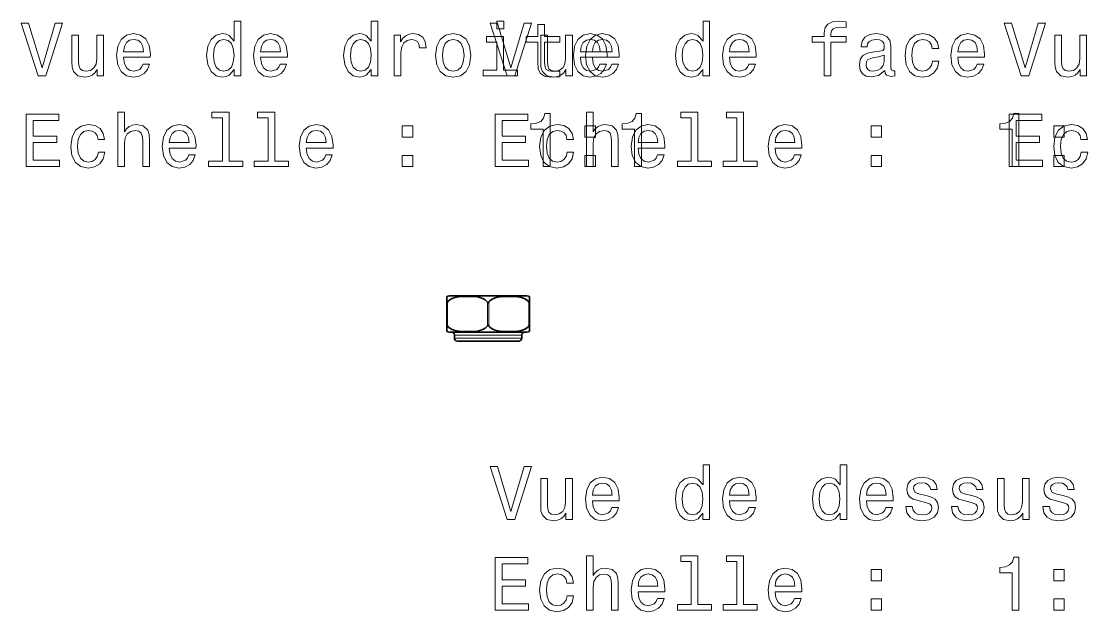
# Model space of a CAD drawing. Extents: x 562 to 708, y 370 to 457.
# Drawn here: x 563.5 to 634.4, y 369.8 to 409.1 of the extents above; entities that cross this region are included whole.
import ezdxf

# ---------------------------------------------------------------- set-up
doc = ezdxf.new("R2010")
doc.units = 0

msp = doc.modelspace()

# ---------------------------------------------------------------- linework, layer by layer
at = {"color": 7, "lineweight": 35, "ltscale": 0.009785}
for p, q in [((591.75, 390.81), (591.75, 390.419)), ((597.25, 390.81), (597.25, 390.419)), ((591.75, 388.462), (591.75, 388.853)), ((597.25, 388.853), (597.25, 388.462))]:
    msp.add_line(p, q, dxfattribs=at)
at = {"color": 7, "lineweight": 35, "ltscale": 0.097885}
for p, q in [((591.925, 390.836), (595.84, 390.836)), ((591.925, 388.436), (595.84, 388.436))]:
    msp.add_line(p, q, dxfattribs=at)
at = {"color": 7, "lineweight": 35, "ltscale": 0.030887}
for p, q in [((595.84, 390.836), (597.075, 390.836)), ((595.84, 388.436), (597.075, 388.436))]:
    msp.add_line(p, q, dxfattribs=at)
at = {"color": 7, "lineweight": 35, "ltscale": 0.039132}
for p, q in [((591.75, 390.419), (591.75, 388.853)), ((597.25, 390.419), (597.25, 388.853))]:
    msp.add_line(p, q, dxfattribs=at)
at = {"color": 7, "lineweight": 13, "ltscale": 0.039132}
for p, q in [((591.8, 390.419), (591.8, 388.853)), ((594.45, 390.419), (594.45, 388.853)), ((594.55, 390.419), (594.55, 388.853)), ((597.2, 390.419), (597.2, 388.853))]:
    msp.add_line(p, q, dxfattribs=at)
at = {"color": 7, "lineweight": 13, "ltscale": 0.02917}
for p, q in [((592.259, 388.236), (593.425, 388.236)), ((592.259, 388.036), (593.425, 388.036))]:
    msp.add_line(p, q, dxfattribs=at)
at = {"color": 7, "lineweight": 35, "ltscale": 0.005}
for p, q in [((592.259, 388.236), (592.259, 388.036)), ((596.741, 388.236), (596.741, 388.036))]:
    msp.add_line(p, q, dxfattribs=at)
at = {"color": 7, "lineweight": 35, "ltscale": 0.026569}
msp.add_line((592.459, 387.836), (593.521, 387.836), dxfattribs=at)
at = {"color": 7, "lineweight": 13, "ltscale": 0.082899}
for p, q in [((593.425, 388.236), (596.741, 388.236)), ((593.425, 388.036), (596.741, 388.036))]:
    msp.add_line(p, q, dxfattribs=at)
at = {"color": 7, "lineweight": 35, "ltscale": 0.075504}
msp.add_line((593.521, 387.836), (596.541, 387.836), dxfattribs=at)
at = {"color": 7, "lineweight": 13}
for points in [[(565.732, 408.988), (564.854, 406.008), (563.951, 408.988), (563.472, 408.988), (564.602, 405.483), (565.106, 405.483), (566.211, 408.988)], [(577.618, 405.902), (577.618, 405.483), (578.062, 405.483), (578.062, 409.104), (577.624, 409.104), (577.624, 407.778), (577.286, 408.161), (577.079, 408.252), (576.842, 408.287), (576.413, 408.187), (576.08, 407.904), (575.863, 407.45), (575.788, 406.84), (575.863, 406.23), (576.08, 405.771), (576.413, 405.483), (576.842, 405.388), (577.079, 405.423), (577.291, 405.514)], [(586.727, 405.902), (586.727, 405.483), (587.17, 405.483), (587.17, 409.104), (586.732, 409.104), (586.732, 407.778), (586.394, 408.161), (586.187, 408.252), (585.95, 408.287), (585.521, 408.187), (585.188, 407.904), (584.971, 407.45), (584.896, 406.84), (584.971, 406.23), (585.188, 405.771), (585.521, 405.483), (585.95, 405.388), (586.187, 405.423), (586.399, 405.514)], [(596.896, 408.988), (596.018, 406.008), (595.115, 408.988), (594.636, 408.988), (595.766, 405.483), (596.27, 405.483), (597.375, 408.988)], [(595.542, 409.104), (595.073, 409.104), (595.073, 408.6), (595.542, 408.6)], [(608.782, 405.902), (608.782, 405.483), (609.226, 405.483), (609.226, 409.104), (608.787, 409.104), (608.787, 407.778), (608.45, 408.161), (608.243, 408.252), (608.006, 408.287), (607.577, 408.187), (607.244, 407.904), (607.027, 407.45), (606.952, 406.84), (607.027, 406.23), (607.244, 405.771), (607.577, 405.483), (608.006, 405.388), (608.243, 405.423), (608.455, 405.514)], [(616.841, 407.723), (616.841, 405.483), (617.285, 405.483), (617.285, 407.723), (618.294, 407.723), (618.294, 408.101), (617.285, 408.101), (617.285, 408.267), (617.321, 408.469), (617.437, 408.605), (617.633, 408.686), (617.916, 408.716), (618.294, 408.696), (618.294, 409.079), (617.815, 409.104), (617.381, 409.059), (617.079, 408.923), (616.897, 408.686), (616.841, 408.348), (616.841, 408.101), (616.03, 408.101), (616.03, 407.723)], [(631.07, 408.988), (630.192, 406.008), (629.29, 408.988), (628.81, 408.988), (629.94, 405.483), (630.444, 405.483), (631.549, 408.988)], [(570.271, 406.709), (572.046, 406.709), (572.051, 406.916), (571.97, 407.496), (571.748, 407.929), (571.395, 408.192), (570.926, 408.287), (570.467, 408.187), (570.114, 407.904), (569.887, 407.445), (569.807, 406.84), (569.882, 406.22), (570.109, 405.766), (570.457, 405.483), (570.911, 405.388), (571.304, 405.453), (571.627, 405.625), (571.864, 405.897), (572, 406.26), (571.562, 406.26), (571.471, 406.058), (571.34, 405.907), (570.966, 405.786), (570.679, 405.841), (570.462, 406.018), (570.321, 406.305), (570.271, 406.694)], [(579.379, 406.709), (581.154, 406.709), (581.159, 406.916), (581.078, 407.496), (580.856, 407.929), (580.503, 408.192), (580.034, 408.287), (579.575, 408.187), (579.222, 407.904), (578.995, 407.445), (578.915, 406.84), (578.99, 406.22), (579.217, 405.766), (579.565, 405.483), (580.019, 405.388), (580.412, 405.453), (580.735, 405.625), (580.972, 405.897), (581.108, 406.26), (580.67, 406.26), (580.579, 406.058), (580.448, 405.907), (580.075, 405.786), (579.787, 405.841), (579.57, 406.018), (579.429, 406.305), (579.379, 406.694)], [(588.265, 405.483), (588.709, 405.483), (588.709, 407.032), (588.754, 407.405), (588.89, 407.672), (589.112, 407.834), (589.41, 407.889), (589.631, 407.854), (589.798, 407.753), (589.899, 407.581), (589.934, 407.349), (590.383, 407.349), (590.322, 407.758), (590.156, 408.05), (589.879, 408.227), (589.5, 408.287), (589.243, 408.247), (589.021, 408.146), (588.825, 407.975), (588.668, 407.743), (588.668, 408.192), (588.265, 408.192)], [(591.003, 406.835), (591.084, 406.22), (591.316, 405.766), (591.684, 405.483), (592.178, 405.388), (592.667, 405.483), (593.036, 405.761), (593.268, 406.215), (593.353, 406.835), (593.268, 407.45), (593.036, 407.909), (592.667, 408.187), (592.178, 408.287), (591.684, 408.187), (591.316, 407.904), (591.084, 407.45)], [(597.801, 407.723), (597.801, 406.366), (597.832, 405.927), (597.973, 405.625), (598.255, 405.448), (598.734, 405.388), (599.259, 405.413), (599.259, 405.796), (598.876, 405.766), (598.528, 405.806), (598.341, 405.932), (598.26, 406.144), (598.245, 406.442), (598.245, 407.723), (599.259, 407.723), (599.259, 408.101), (598.245, 408.101), (598.245, 408.893), (597.801, 408.893), (597.801, 408.101), (597.035, 408.101), (597.035, 407.723)], [(600.631, 406.709), (602.406, 406.709), (602.411, 406.916), (602.33, 407.496), (602.108, 407.929), (601.755, 408.192), (601.286, 408.287), (600.827, 408.187), (600.474, 407.904), (600.247, 407.445), (600.167, 406.84), (600.242, 406.22), (600.469, 405.766), (600.817, 405.483), (601.271, 405.388), (601.665, 405.453), (601.987, 405.625), (602.224, 405.897), (602.361, 406.26), (601.922, 406.26), (601.831, 406.058), (601.7, 405.907), (601.327, 405.786), (601.039, 405.841), (600.822, 406.018), (600.681, 406.305), (600.631, 406.694)], [(601.434, 406.709), (603.21, 406.709), (603.215, 406.916), (603.134, 407.496), (602.912, 407.929), (602.559, 408.192), (602.09, 408.287), (601.631, 408.187), (601.278, 407.904), (601.051, 407.445), (600.97, 406.84), (601.046, 406.22), (601.273, 405.766), (601.621, 405.483), (602.075, 405.388), (602.468, 405.453), (602.791, 405.625), (603.028, 405.897), (603.164, 406.26), (602.726, 406.26), (602.635, 406.058), (602.504, 405.907), (602.13, 405.786), (601.843, 405.841), (601.626, 406.018), (601.485, 406.305), (601.434, 406.694)], [(610.542, 406.709), (612.318, 406.709), (612.323, 406.916), (612.242, 407.496), (612.02, 407.929), (611.667, 408.192), (611.198, 408.287), (610.739, 408.187), (610.386, 407.904), (610.159, 407.445), (610.079, 406.84), (610.154, 406.22), (610.381, 405.766), (610.729, 405.483), (611.183, 405.388), (611.576, 405.453), (611.899, 405.625), (612.136, 405.897), (612.272, 406.26), (611.834, 406.26), (611.743, 406.058), (611.612, 405.907), (611.238, 405.786), (610.951, 405.841), (610.734, 406.018), (610.593, 406.305), (610.542, 406.694)], [(620.871, 405.836), (620.871, 405.821), (620.896, 405.65), (620.972, 405.529), (621.29, 405.433), (621.537, 405.473), (621.537, 405.816), (621.431, 405.801), (621.29, 405.867), (621.264, 406.068), (621.264, 407.47), (621.204, 407.829), (621.027, 408.081), (620.72, 408.232), (620.286, 408.287), (619.862, 408.227), (619.55, 408.055), (619.353, 407.788), (619.287, 407.435), (619.287, 407.405), (619.686, 407.405), (619.721, 407.617), (619.832, 407.768), (620.014, 407.859), (620.271, 407.894), (620.518, 407.869), (620.695, 407.793), (620.8, 407.662), (620.836, 407.481), (620.816, 407.269), (620.735, 407.163), (620.533, 407.112), (620.155, 407.072), (619.721, 406.981), (619.414, 406.82), (619.232, 406.568), (619.177, 406.195), (619.227, 405.862), (619.383, 405.615), (619.635, 405.458), (619.983, 405.403), (620.452, 405.509)], [(624.023, 407.294), (624.462, 407.294), (624.371, 407.697), (624.154, 408.015), (623.816, 408.212), (623.378, 408.287), (622.893, 408.187), (622.525, 407.904), (622.293, 407.445), (622.213, 406.83), (622.288, 406.22), (622.515, 405.766), (622.873, 405.483), (623.362, 405.388), (623.796, 405.463), (624.134, 405.675), (624.366, 406.008), (624.467, 406.452), (624.043, 406.452), (623.968, 406.169), (623.826, 405.957), (623.625, 405.826), (623.378, 405.786), (623.07, 405.852), (622.848, 406.053), (622.712, 406.381), (622.666, 406.845), (622.712, 407.299), (622.853, 407.627), (623.08, 407.829), (623.378, 407.899), (623.64, 407.854), (623.836, 407.738), (623.968, 407.546)], [(625.723, 406.709), (627.498, 406.709), (627.503, 406.916), (627.422, 407.496), (627.2, 407.929), (626.847, 408.192), (626.378, 408.287), (625.919, 408.187), (625.566, 407.904), (625.339, 407.445), (625.259, 406.84), (625.334, 406.22), (625.561, 405.766), (625.909, 405.483), (626.363, 405.388), (626.756, 405.453), (627.079, 405.625), (627.316, 405.897), (627.452, 406.26), (627.014, 406.26), (626.923, 406.058), (626.792, 405.907), (626.419, 405.786), (626.131, 405.841), (625.914, 406.018), (625.773, 406.305), (625.723, 406.694)], [(568.934, 408.192), (568.49, 408.192), (568.49, 406.628), (568.44, 406.265), (568.294, 406.003), (568.067, 405.841), (567.769, 405.791), (567.532, 405.831), (567.381, 405.952), (567.295, 406.159), (567.275, 406.452), (567.275, 408.192), (566.831, 408.192), (566.831, 406.411), (566.846, 406.053), (566.942, 405.756), (567.234, 405.483), (567.703, 405.388), (567.956, 405.423), (568.172, 405.514), (568.359, 405.67), (568.51, 405.897), (568.51, 405.483), (568.934, 405.483)], [(570.271, 407.082), (570.326, 407.43), (570.462, 407.687), (570.669, 407.844), (570.941, 407.899), (571.209, 407.844), (571.415, 407.687), (571.541, 407.43), (571.587, 407.082)], [(576.917, 407.889), (577.21, 407.818), (577.432, 407.622), (577.563, 407.294), (577.613, 406.84), (577.563, 406.381), (577.432, 406.053), (577.21, 405.852), (576.917, 405.786), (576.64, 405.852), (576.428, 406.053), (576.287, 406.386), (576.242, 406.84), (576.287, 407.289), (576.428, 407.617), (576.64, 407.818)], [(579.379, 407.082), (579.434, 407.43), (579.57, 407.687), (579.777, 407.844), (580.049, 407.899), (580.317, 407.844), (580.523, 407.687), (580.649, 407.43), (580.695, 407.082)], [(586.026, 407.889), (586.318, 407.818), (586.54, 407.622), (586.671, 407.294), (586.721, 406.84), (586.671, 406.381), (586.54, 406.053), (586.318, 405.852), (586.026, 405.786), (585.748, 405.852), (585.536, 406.053), (585.395, 406.386), (585.35, 406.84), (585.395, 407.289), (585.536, 407.617), (585.748, 407.818)], [(591.457, 406.84), (591.503, 407.294), (591.644, 407.622), (591.871, 407.823), (592.178, 407.894), (592.481, 407.823), (592.708, 407.627), (592.849, 407.294), (592.899, 406.84), (592.849, 406.381), (592.708, 406.048), (592.481, 405.847), (592.178, 405.781), (591.871, 405.847), (591.644, 406.048), (591.503, 406.381)], [(595.527, 405.857), (595.527, 408.101), (594.387, 408.101), (594.387, 407.723), (595.083, 407.723), (595.083, 405.857), (594.175, 405.857), (594.175, 405.483), (596.445, 405.483), (596.445, 405.857)], [(600.098, 408.192), (599.654, 408.192), (599.654, 406.628), (599.604, 406.265), (599.458, 406.003), (599.231, 405.841), (598.933, 405.791), (598.696, 405.831), (598.545, 405.952), (598.459, 406.159), (598.439, 406.452), (598.439, 408.192), (597.995, 408.192), (597.995, 406.411), (598.01, 406.053), (598.106, 405.756), (598.398, 405.483), (598.867, 405.388), (599.12, 405.423), (599.336, 405.514), (599.523, 405.67), (599.674, 405.897), (599.674, 405.483), (600.098, 405.483)], [(600.631, 407.082), (600.686, 407.43), (600.822, 407.687), (601.029, 407.844), (601.301, 407.899), (601.569, 407.844), (601.776, 407.687), (601.902, 407.43), (601.947, 407.082)], [(601.434, 407.082), (601.49, 407.43), (601.626, 407.687), (601.833, 407.844), (602.105, 407.899), (602.372, 407.844), (602.579, 407.687), (602.705, 407.43), (602.751, 407.082)], [(608.081, 407.889), (608.374, 407.818), (608.596, 407.622), (608.727, 407.294), (608.777, 406.84), (608.727, 406.381), (608.596, 406.053), (608.374, 405.852), (608.081, 405.786), (607.804, 405.852), (607.592, 406.053), (607.451, 406.386), (607.406, 406.84), (607.451, 407.289), (607.592, 407.617), (607.804, 407.818)], [(610.542, 407.082), (610.598, 407.43), (610.734, 407.687), (610.941, 407.844), (611.213, 407.899), (611.481, 407.844), (611.687, 407.687), (611.813, 407.43), (611.859, 407.082)], [(625.723, 407.082), (625.778, 407.43), (625.914, 407.687), (626.121, 407.844), (626.393, 407.899), (626.661, 407.844), (626.867, 407.687), (626.994, 407.43), (627.039, 407.082)], [(634.272, 408.192), (633.828, 408.192), (633.828, 406.628), (633.778, 406.265), (633.632, 406.003), (633.405, 405.841), (633.107, 405.791), (632.87, 405.831), (632.719, 405.952), (632.633, 406.159), (632.613, 406.452), (632.613, 408.192), (632.169, 408.192), (632.169, 406.411), (632.184, 406.053), (632.28, 405.756), (632.573, 405.483), (633.042, 405.388), (633.294, 405.423), (633.511, 405.514), (633.697, 405.67), (633.849, 405.897), (633.849, 405.483), (634.272, 405.483)], [(620.821, 406.432), (620.76, 406.169), (620.599, 405.968), (620.357, 405.836), (620.059, 405.791), (619.867, 405.816), (619.731, 405.897), (619.646, 406.038), (619.62, 406.235), (619.641, 406.411), (619.721, 406.537), (620.044, 406.679), (620.452, 406.739), (620.821, 406.86)], [(563.795, 399.437), (566.014, 399.437), (566.014, 399.86), (564.259, 399.86), (564.259, 401.045), (565.822, 401.045), (565.822, 401.464), (564.259, 401.464), (564.259, 402.513), (565.974, 402.513), (565.974, 402.937), (563.795, 402.937)], [(569.882, 399.437), (570.326, 399.437), (570.326, 401), (570.371, 401.358), (570.518, 401.62), (570.745, 401.782), (571.047, 401.842), (571.289, 401.792), (571.441, 401.656), (571.516, 401.429), (571.541, 401.126), (571.541, 399.437), (571.985, 399.437), (571.985, 401.217), (571.965, 401.575), (571.874, 401.872), (571.577, 402.145), (571.113, 402.241), (570.861, 402.205), (570.644, 402.109), (570.462, 401.958), (570.326, 401.751), (570.326, 403.058), (569.882, 403.058)], [(576.837, 402.684), (576.837, 399.81), (575.924, 399.81), (575.924, 399.437), (578.188, 399.437), (578.188, 399.81), (577.281, 399.81), (577.281, 403.058), (576.141, 403.058), (576.141, 402.684)], [(579.873, 402.684), (579.873, 399.81), (578.96, 399.81), (578.96, 399.437), (581.224, 399.437), (581.224, 399.81), (580.317, 399.81), (580.317, 403.058), (579.177, 403.058), (579.177, 402.684)], [(594.959, 399.437), (597.178, 399.437), (597.178, 399.86), (595.423, 399.86), (595.423, 401.045), (596.986, 401.045), (596.986, 401.464), (595.423, 401.464), (595.423, 402.513), (597.138, 402.513), (597.138, 402.937), (594.959, 402.937)], [(598.16, 399.437), (598.618, 399.437), (598.618, 402.962), (598.276, 402.962), (598.185, 402.654), (598.003, 402.447), (597.726, 402.326), (597.343, 402.286), (597.343, 401.928), (598.16, 401.928)], [(601.046, 399.437), (601.49, 399.437), (601.49, 401), (601.535, 401.358), (601.682, 401.62), (601.909, 401.782), (602.211, 401.842), (602.453, 401.792), (602.604, 401.656), (602.68, 401.429), (602.705, 401.126), (602.705, 399.437), (603.149, 399.437), (603.149, 401.217), (603.129, 401.575), (603.038, 401.872), (602.741, 402.145), (602.277, 402.241), (602.024, 402.205), (601.808, 402.109), (601.626, 401.958), (601.49, 401.751), (601.49, 403.058), (601.046, 403.058)], [(604.232, 399.437), (604.691, 399.437), (604.691, 402.962), (604.348, 402.962), (604.257, 402.654), (604.075, 402.447), (603.798, 402.326), (603.415, 402.286), (603.415, 401.928), (604.232, 401.928)], [(608.001, 402.684), (608.001, 399.81), (607.088, 399.81), (607.088, 399.437), (609.352, 399.437), (609.352, 399.81), (608.445, 399.81), (608.445, 403.058), (607.305, 403.058), (607.305, 402.684)], [(611.037, 402.684), (611.037, 399.81), (610.124, 399.81), (610.124, 399.437), (612.388, 399.437), (612.388, 399.81), (611.481, 399.81), (611.481, 403.058), (610.341, 403.058), (610.341, 402.684)], [(629.323, 399.437), (629.782, 399.437), (629.782, 402.962), (629.439, 402.962), (629.349, 402.654), (629.167, 402.447), (628.89, 402.326), (628.506, 402.286), (628.506, 401.928), (629.323, 401.928)], [(629.133, 399.437), (631.352, 399.437), (631.352, 399.86), (629.597, 399.86), (629.597, 401.045), (631.161, 401.045), (631.161, 401.464), (629.597, 401.464), (629.597, 402.513), (631.312, 402.513), (631.312, 402.937), (629.133, 402.937)], [(568.571, 401.247), (569.01, 401.247), (568.919, 401.651), (568.702, 401.968), (568.364, 402.165), (567.925, 402.241), (567.441, 402.14), (567.073, 401.857), (566.841, 401.398), (566.76, 400.783), (566.836, 400.173), (567.063, 399.719), (567.421, 399.437), (567.91, 399.341), (568.344, 399.416), (568.682, 399.628), (568.914, 399.961), (569.015, 400.405), (568.591, 400.405), (568.515, 400.122), (568.374, 399.911), (568.172, 399.78), (567.925, 399.739), (567.618, 399.805), (567.396, 400.006), (567.26, 400.334), (567.214, 400.798), (567.26, 401.252), (567.401, 401.58), (567.628, 401.782), (567.925, 401.852), (568.188, 401.807), (568.384, 401.691), (568.515, 401.499)], [(573.307, 400.662), (575.082, 400.662), (575.087, 400.869), (575.006, 401.449), (574.784, 401.883), (574.431, 402.145), (573.962, 402.241), (573.503, 402.14), (573.15, 401.857), (572.923, 401.398), (572.843, 400.793), (572.918, 400.173), (573.145, 399.719), (573.493, 399.437), (573.947, 399.341), (574.34, 399.406), (574.663, 399.578), (574.9, 399.85), (575.036, 400.213), (574.598, 400.213), (574.507, 400.012), (574.376, 399.86), (574.003, 399.739), (573.715, 399.795), (573.498, 399.971), (573.357, 400.259), (573.307, 400.647)], [(582.415, 400.662), (584.19, 400.662), (584.195, 400.869), (584.114, 401.449), (583.892, 401.883), (583.539, 402.145), (583.07, 402.241), (582.611, 402.14), (582.258, 401.857), (582.031, 401.398), (581.951, 400.793), (582.026, 400.173), (582.253, 399.719), (582.601, 399.437), (583.055, 399.341), (583.448, 399.406), (583.771, 399.578), (584.008, 399.85), (584.144, 400.213), (583.706, 400.213), (583.615, 400.012), (583.484, 399.86), (583.111, 399.739), (582.823, 399.795), (582.606, 399.971), (582.465, 400.259), (582.415, 400.647)], [(588.794, 401.393), (589.49, 401.393), (589.49, 402.145), (588.794, 402.145)], [(599.735, 401.247), (600.174, 401.247), (600.083, 401.651), (599.866, 401.968), (599.528, 402.165), (599.089, 402.241), (598.605, 402.14), (598.237, 401.857), (598.005, 401.398), (597.924, 400.783), (598, 400.173), (598.227, 399.719), (598.585, 399.437), (599.074, 399.341), (599.508, 399.416), (599.846, 399.628), (600.078, 399.961), (600.179, 400.405), (599.755, 400.405), (599.679, 400.122), (599.538, 399.911), (599.336, 399.78), (599.089, 399.739), (598.782, 399.805), (598.56, 400.006), (598.424, 400.334), (598.378, 400.798), (598.424, 401.252), (598.565, 401.58), (598.792, 401.782), (599.089, 401.852), (599.352, 401.807), (599.548, 401.691), (599.679, 401.499)], [(600.938, 401.393), (601.634, 401.393), (601.634, 402.145), (600.938, 402.145)], [(604.47, 400.662), (606.246, 400.662), (606.251, 400.869), (606.17, 401.449), (605.948, 401.883), (605.595, 402.145), (605.126, 402.241), (604.667, 402.14), (604.314, 401.857), (604.087, 401.398), (604.006, 400.793), (604.082, 400.173), (604.309, 399.719), (604.657, 399.437), (605.111, 399.341), (605.504, 399.406), (605.827, 399.578), (606.064, 399.85), (606.2, 400.213), (605.762, 400.213), (605.671, 400.012), (605.54, 399.86), (605.166, 399.739), (604.879, 399.795), (604.662, 399.971), (604.521, 400.259), (604.47, 400.647)], [(613.579, 400.662), (615.354, 400.662), (615.359, 400.869), (615.278, 401.449), (615.056, 401.883), (614.703, 402.145), (614.234, 402.241), (613.775, 402.14), (613.422, 401.857), (613.195, 401.398), (613.115, 400.793), (613.19, 400.173), (613.417, 399.719), (613.765, 399.437), (614.219, 399.341), (614.612, 399.406), (614.935, 399.578), (615.172, 399.85), (615.308, 400.213), (614.87, 400.213), (614.779, 400.012), (614.648, 399.86), (614.274, 399.739), (613.987, 399.795), (613.77, 399.971), (613.629, 400.259), (613.579, 400.647)], [(619.958, 401.393), (620.654, 401.393), (620.654, 402.145), (619.958, 402.145)], [(633.909, 401.247), (634.348, 401.247), (634.257, 401.651), (634.04, 401.968), (633.702, 402.165), (633.264, 402.241), (632.779, 402.14), (632.411, 401.857), (632.179, 401.398), (632.099, 400.783), (632.174, 400.173), (632.401, 399.719), (632.759, 399.437), (633.248, 399.341), (633.682, 399.416), (634.02, 399.628), (634.252, 399.961), (634.353, 400.405), (633.929, 400.405), (633.854, 400.122), (633.712, 399.911), (633.511, 399.78), (633.264, 399.739), (632.956, 399.805), (632.734, 400.006), (632.598, 400.334), (632.552, 400.798), (632.598, 401.252), (632.739, 401.58), (632.966, 401.782), (633.264, 401.852), (633.526, 401.807), (633.723, 401.691), (633.854, 401.499)], [(632.102, 401.393), (632.798, 401.393), (632.798, 402.145), (632.102, 402.145)], [(573.307, 401.035), (573.362, 401.383), (573.498, 401.64), (573.705, 401.797), (573.977, 401.852), (574.245, 401.797), (574.451, 401.64), (574.577, 401.383), (574.623, 401.035)], [(582.415, 401.035), (582.47, 401.383), (582.606, 401.64), (582.813, 401.797), (583.085, 401.852), (583.353, 401.797), (583.559, 401.64), (583.685, 401.383), (583.731, 401.035)], [(604.47, 401.035), (604.526, 401.383), (604.662, 401.64), (604.869, 401.797), (605.141, 401.852), (605.409, 401.797), (605.615, 401.64), (605.741, 401.383), (605.787, 401.035)], [(613.579, 401.035), (613.634, 401.383), (613.77, 401.64), (613.977, 401.797), (614.249, 401.852), (614.517, 401.797), (614.723, 401.64), (614.849, 401.383), (614.895, 401.035)], [(588.794, 399.437), (589.49, 399.437), (589.49, 400.188), (588.794, 400.188)], [(600.938, 399.437), (601.634, 399.437), (601.634, 400.188), (600.938, 400.188)], [(619.958, 399.437), (620.654, 399.437), (620.654, 400.188), (619.958, 400.188)], [(632.102, 399.437), (632.798, 399.437), (632.798, 400.188), (632.102, 400.188)], [(596.896, 379.484), (596.018, 376.504), (595.115, 379.484), (594.636, 379.484), (595.766, 375.979), (596.27, 375.979), (597.375, 379.484)], [(608.782, 376.398), (608.782, 375.979), (609.226, 375.979), (609.226, 379.6), (608.787, 379.6), (608.787, 378.274), (608.45, 378.657), (608.243, 378.748), (608.006, 378.783), (607.577, 378.683), (607.244, 378.4), (607.027, 377.946), (606.952, 377.336), (607.027, 376.726), (607.244, 376.267), (607.577, 375.979), (608.006, 375.884), (608.243, 375.919), (608.455, 376.01)], [(617.891, 376.398), (617.891, 375.979), (618.334, 375.979), (618.334, 379.6), (617.896, 379.6), (617.896, 378.274), (617.558, 378.657), (617.351, 378.748), (617.114, 378.783), (616.685, 378.683), (616.352, 378.4), (616.135, 377.946), (616.06, 377.336), (616.135, 376.726), (616.352, 376.267), (616.685, 375.979), (617.114, 375.884), (617.351, 375.919), (617.563, 376.01)], [(600.098, 378.688), (599.654, 378.688), (599.654, 377.124), (599.604, 376.761), (599.458, 376.499), (599.231, 376.337), (598.933, 376.287), (598.696, 376.327), (598.545, 376.448), (598.459, 376.655), (598.439, 376.948), (598.439, 378.688), (597.995, 378.688), (597.995, 376.907), (598.01, 376.549), (598.106, 376.252), (598.398, 375.979), (598.867, 375.884), (599.12, 375.919), (599.336, 376.01), (599.523, 376.166), (599.674, 376.393), (599.674, 375.979), (600.098, 375.979)], [(601.434, 377.205), (603.21, 377.205), (603.215, 377.412), (603.134, 377.992), (602.912, 378.425), (602.559, 378.688), (602.09, 378.783), (601.631, 378.683), (601.278, 378.4), (601.051, 377.941), (600.97, 377.336), (601.046, 376.716), (601.273, 376.262), (601.621, 375.979), (602.075, 375.884), (602.468, 375.949), (602.791, 376.121), (603.028, 376.393), (603.164, 376.756), (602.726, 376.756), (602.635, 376.554), (602.504, 376.403), (602.13, 376.282), (601.843, 376.337), (601.626, 376.514), (601.485, 376.801), (601.434, 377.19)], [(610.542, 377.205), (612.318, 377.205), (612.323, 377.412), (612.242, 377.992), (612.02, 378.425), (611.667, 378.688), (611.198, 378.783), (610.739, 378.683), (610.386, 378.4), (610.159, 377.941), (610.079, 377.336), (610.154, 376.716), (610.381, 376.262), (610.729, 375.979), (611.183, 375.884), (611.576, 375.949), (611.899, 376.121), (612.136, 376.393), (612.272, 376.756), (611.834, 376.756), (611.743, 376.554), (611.612, 376.403), (611.238, 376.282), (610.951, 376.337), (610.734, 376.514), (610.593, 376.801), (610.542, 377.19)], [(619.651, 377.205), (621.426, 377.205), (621.431, 377.412), (621.35, 377.992), (621.128, 378.425), (620.775, 378.688), (620.306, 378.783), (619.847, 378.683), (619.494, 378.4), (619.267, 377.941), (619.187, 377.336), (619.262, 376.716), (619.489, 376.262), (619.837, 375.979), (620.291, 375.884), (620.684, 375.949), (621.007, 376.121), (621.244, 376.393), (621.38, 376.756), (620.942, 376.756), (620.851, 376.554), (620.72, 376.403), (620.347, 376.282), (620.059, 376.337), (619.842, 376.514), (619.701, 376.801), (619.651, 377.19)], [(623.625, 377.558), (623.196, 377.659), (622.878, 377.775), (622.772, 378.012), (622.803, 378.178), (622.909, 378.299), (623.08, 378.375), (623.327, 378.405), (623.564, 378.375), (623.751, 378.284), (623.872, 378.148), (623.922, 377.966), (624.356, 377.966), (624.356, 377.977), (624.28, 378.304), (624.073, 378.562), (623.751, 378.723), (623.327, 378.783), (622.898, 378.723), (622.586, 378.556), (622.389, 378.309), (622.329, 377.997), (622.374, 377.694), (622.515, 377.482), (622.747, 377.331), (623.085, 377.225), (623.579, 377.104), (623.882, 376.978), (623.963, 376.877), (623.993, 376.726), (623.947, 376.539), (623.826, 376.398), (623.63, 376.307), (623.367, 376.277), (623.09, 376.307), (622.888, 376.413), (622.752, 376.585), (622.697, 376.822), (622.268, 376.822), (622.339, 376.418), (622.545, 376.126), (622.873, 375.949), (623.327, 375.884), (623.801, 375.949), (624.149, 376.126), (624.361, 376.408), (624.437, 376.776), (624.381, 377.094), (624.225, 377.311), (623.968, 377.452)], [(626.661, 377.558), (626.232, 377.659), (625.914, 377.775), (625.808, 378.012), (625.839, 378.178), (625.945, 378.299), (626.116, 378.375), (626.363, 378.405), (626.6, 378.375), (626.787, 378.284), (626.908, 378.148), (626.958, 377.966), (627.392, 377.966), (627.392, 377.977), (627.316, 378.304), (627.109, 378.562), (626.787, 378.723), (626.363, 378.783), (625.934, 378.723), (625.622, 378.556), (625.425, 378.309), (625.365, 377.997), (625.41, 377.694), (625.551, 377.482), (625.783, 377.331), (626.121, 377.225), (626.615, 377.104), (626.918, 376.978), (626.999, 376.877), (627.029, 376.726), (626.983, 376.539), (626.862, 376.398), (626.666, 376.307), (626.403, 376.277), (626.126, 376.307), (625.924, 376.413), (625.788, 376.585), (625.733, 376.822), (625.304, 376.822), (625.375, 376.418), (625.581, 376.126), (625.909, 375.949), (626.363, 375.884), (626.837, 375.949), (627.185, 376.126), (627.397, 376.408), (627.473, 376.776), (627.417, 377.094), (627.261, 377.311), (627.004, 377.452)], [(630.458, 378.688), (630.014, 378.688), (630.014, 377.124), (629.964, 376.761), (629.818, 376.499), (629.591, 376.337), (629.293, 376.287), (629.056, 376.327), (628.905, 376.448), (628.819, 376.655), (628.799, 376.948), (628.799, 378.688), (628.355, 378.688), (628.355, 376.907), (628.37, 376.549), (628.466, 376.252), (628.759, 375.979), (629.228, 375.884), (629.48, 375.919), (629.697, 376.01), (629.883, 376.166), (630.035, 376.393), (630.035, 375.979), (630.458, 375.979)], [(632.733, 377.558), (632.304, 377.659), (631.986, 377.775), (631.88, 378.012), (631.911, 378.178), (632.017, 378.299), (632.188, 378.375), (632.435, 378.405), (632.672, 378.375), (632.859, 378.284), (632.98, 378.148), (633.03, 377.966), (633.464, 377.966), (633.464, 377.977), (633.388, 378.304), (633.182, 378.562), (632.859, 378.723), (632.435, 378.783), (632.006, 378.723), (631.694, 378.556), (631.497, 378.309), (631.437, 377.997), (631.482, 377.694), (631.623, 377.482), (631.855, 377.331), (632.193, 377.225), (632.687, 377.104), (632.99, 376.978), (633.071, 376.877), (633.101, 376.726), (633.055, 376.539), (632.934, 376.398), (632.738, 376.307), (632.476, 376.277), (632.198, 376.307), (631.996, 376.413), (631.86, 376.585), (631.805, 376.822), (631.376, 376.822), (631.447, 376.418), (631.653, 376.126), (631.981, 375.949), (632.435, 375.884), (632.909, 375.949), (633.257, 376.126), (633.469, 376.408), (633.545, 376.776), (633.489, 377.094), (633.333, 377.311), (633.076, 377.452)], [(601.434, 377.578), (601.49, 377.926), (601.626, 378.183), (601.833, 378.34), (602.105, 378.395), (602.372, 378.34), (602.579, 378.183), (602.705, 377.926), (602.751, 377.578)], [(608.081, 378.385), (608.374, 378.314), (608.596, 378.118), (608.727, 377.79), (608.777, 377.336), (608.727, 376.877), (608.596, 376.549), (608.374, 376.348), (608.081, 376.282), (607.804, 376.348), (607.592, 376.549), (607.451, 376.882), (607.406, 377.336), (607.451, 377.785), (607.592, 378.113), (607.804, 378.314)], [(610.542, 377.578), (610.598, 377.926), (610.734, 378.183), (610.941, 378.34), (611.213, 378.395), (611.481, 378.34), (611.687, 378.183), (611.813, 377.926), (611.859, 377.578)], [(617.189, 378.385), (617.482, 378.314), (617.704, 378.118), (617.835, 377.79), (617.885, 377.336), (617.835, 376.877), (617.704, 376.549), (617.482, 376.348), (617.189, 376.282), (616.912, 376.348), (616.7, 376.549), (616.559, 376.882), (616.514, 377.336), (616.559, 377.785), (616.7, 378.113), (616.912, 378.314)], [(619.651, 377.578), (619.706, 377.926), (619.842, 378.183), (620.049, 378.34), (620.321, 378.395), (620.589, 378.34), (620.795, 378.183), (620.921, 377.926), (620.967, 377.578)], [(601.046, 369.933), (601.49, 369.933), (601.49, 371.496), (601.535, 371.854), (601.682, 372.116), (601.909, 372.278), (602.211, 372.338), (602.453, 372.288), (602.604, 372.152), (602.68, 371.925), (602.705, 371.622), (602.705, 369.933), (603.149, 369.933), (603.149, 371.713), (603.129, 372.071), (603.038, 372.368), (602.741, 372.641), (602.277, 372.737), (602.024, 372.701), (601.808, 372.605), (601.626, 372.454), (601.49, 372.247), (601.49, 373.554), (601.046, 373.554)], [(608.001, 373.18), (608.001, 370.306), (607.088, 370.306), (607.088, 369.933), (609.352, 369.933), (609.352, 370.306), (608.445, 370.306), (608.445, 373.554), (607.305, 373.554), (607.305, 373.18)], [(611.037, 373.18), (611.037, 370.306), (610.124, 370.306), (610.124, 369.933), (612.388, 369.933), (612.388, 370.306), (611.481, 370.306), (611.481, 373.554), (610.341, 373.554), (610.341, 373.18)], [(594.959, 369.933), (597.178, 369.933), (597.178, 370.356), (595.423, 370.356), (595.423, 371.541), (596.986, 371.541), (596.986, 371.96), (595.423, 371.96), (595.423, 373.009), (597.138, 373.009), (597.138, 373.433), (594.959, 373.433)], [(629.323, 369.933), (629.782, 369.933), (629.782, 373.458), (629.439, 373.458), (629.349, 373.15), (629.167, 372.943), (628.89, 372.822), (628.506, 372.782), (628.506, 372.424), (629.323, 372.424)], [(599.735, 371.743), (600.174, 371.743), (600.083, 372.147), (599.866, 372.464), (599.528, 372.661), (599.089, 372.737), (598.605, 372.636), (598.237, 372.353), (598.005, 371.894), (597.924, 371.279), (598, 370.669), (598.227, 370.215), (598.585, 369.933), (599.074, 369.837), (599.508, 369.912), (599.846, 370.124), (600.078, 370.457), (600.179, 370.901), (599.755, 370.901), (599.679, 370.618), (599.538, 370.407), (599.336, 370.275), (599.089, 370.235), (598.782, 370.301), (598.56, 370.502), (598.424, 370.83), (598.378, 371.294), (598.424, 371.748), (598.565, 372.076), (598.792, 372.278), (599.089, 372.348), (599.352, 372.303), (599.548, 372.187), (599.679, 371.995)], [(604.47, 371.158), (606.246, 371.158), (606.251, 371.365), (606.17, 371.945), (605.948, 372.379), (605.595, 372.641), (605.126, 372.737), (604.667, 372.636), (604.314, 372.353), (604.087, 371.894), (604.006, 371.289), (604.082, 370.669), (604.309, 370.215), (604.657, 369.933), (605.111, 369.837), (605.504, 369.902), (605.827, 370.074), (606.064, 370.346), (606.2, 370.709), (605.762, 370.709), (605.671, 370.507), (605.54, 370.356), (605.166, 370.235), (604.879, 370.291), (604.662, 370.467), (604.521, 370.755), (604.47, 371.143)], [(604.47, 371.531), (604.526, 371.879), (604.662, 372.136), (604.869, 372.293), (605.141, 372.348), (605.409, 372.293), (605.615, 372.136), (605.741, 371.879), (605.787, 371.531)], [(613.579, 371.158), (615.354, 371.158), (615.359, 371.365), (615.278, 371.945), (615.056, 372.379), (614.703, 372.641), (614.234, 372.737), (613.775, 372.636), (613.422, 372.353), (613.195, 371.894), (613.115, 371.289), (613.19, 370.669), (613.417, 370.215), (613.765, 369.933), (614.219, 369.837), (614.612, 369.902), (614.935, 370.074), (615.172, 370.346), (615.308, 370.709), (614.87, 370.709), (614.779, 370.507), (614.648, 370.356), (614.274, 370.235), (613.987, 370.291), (613.77, 370.467), (613.629, 370.755), (613.579, 371.143)], [(613.579, 371.531), (613.634, 371.879), (613.77, 372.136), (613.977, 372.293), (614.249, 372.348), (614.517, 372.293), (614.723, 372.136), (614.849, 371.879), (614.895, 371.531)], [(619.958, 371.889), (620.654, 371.889), (620.654, 372.641), (619.958, 372.641)], [(632.102, 371.889), (632.798, 371.889), (632.798, 372.641), (632.102, 372.641)], [(619.958, 369.933), (620.654, 369.933), (620.654, 370.684), (619.958, 370.684)], [(632.102, 369.933), (632.798, 369.933), (632.798, 370.684), (632.102, 370.684)]]:
    msp.add_lwpolyline(points, close=True, dxfattribs=at)
at = {"color": 7, "lineweight": 35}
for points in [[(591.8, 390.419), (591.861, 390.502), (591.954, 390.584), (592.059, 390.646), (592.217, 390.71), (592.38, 390.752), (592.548, 390.78), (592.883, 390.806), (593.415, 390.803), (593.77, 390.77), (593.947, 390.735), (594.185, 390.65), (594.296, 390.584), (594.381, 390.51), (594.45, 390.419)], [(594.55, 390.419), (594.611, 390.502), (594.704, 390.584), (594.809, 390.646), (594.967, 390.71), (595.13, 390.752), (595.298, 390.78), (595.633, 390.806), (595.931, 390.81)], [(597.2, 390.419), (597.139, 390.502), (597.046, 390.584), (596.941, 390.646), (596.783, 390.71), (596.62, 390.752), (596.452, 390.78), (596.117, 390.806), (595.931, 390.81)], [(591.8, 390.419), (591.771, 390.375), (591.759, 390.373), (591.75, 390.419)], [(594.55, 390.419), (594.498, 390.371), (594.45, 390.419)], [(597.25, 390.419), (597.243, 390.375), (597.234, 390.372), (597.2, 390.419)], [(591.8, 388.853), (591.771, 388.897), (591.759, 388.899), (591.75, 388.853)], [(591.8, 388.853), (591.861, 388.77), (591.954, 388.688), (592.059, 388.626), (592.217, 388.562), (592.38, 388.52), (592.548, 388.493), (592.883, 388.466), (593.415, 388.469), (593.77, 388.502), (593.947, 388.537), (594.185, 388.623), (594.296, 388.688), (594.381, 388.762), (594.45, 388.853)], [(594.55, 388.853), (594.498, 388.901), (594.45, 388.853)], [(594.55, 388.853), (594.611, 388.77), (594.704, 388.688), (594.809, 388.626), (594.967, 388.562), (595.13, 388.52), (595.298, 388.493), (595.633, 388.466), (595.931, 388.462)], [(597.2, 388.853), (597.139, 388.77), (597.046, 388.688), (596.941, 388.626), (596.783, 388.562), (596.62, 388.52), (596.452, 388.493), (596.117, 388.466), (595.931, 388.462)], [(597.25, 388.853), (597.243, 388.897), (597.234, 388.9), (597.2, 388.853)]]:
    msp.add_lwpolyline(points, dxfattribs=at)
for centre, radius, start, end in [((591.925, 390.236), 0.601, 90.00441, 106.90527), ((597.075, 390.236), 0.601, 73.09473, 89.99558), ((591.925, 389.037), 0.601, 253.09473, 269.99559), ((592.059, 388.236), 0.2, 360, 90), ((596.941, 388.236), 0.2, 90, 179.99999), ((597.075, 389.037), 0.601, 270.00442, 286.90527), ((592.459, 388.036), 0.2, 179.99999, 270), ((596.541, 388.036), 0.2, 270, 360)]:
    msp.add_arc(centre, radius, start, end, dxfattribs=at)

doc.saveas('drawing.dxf')
